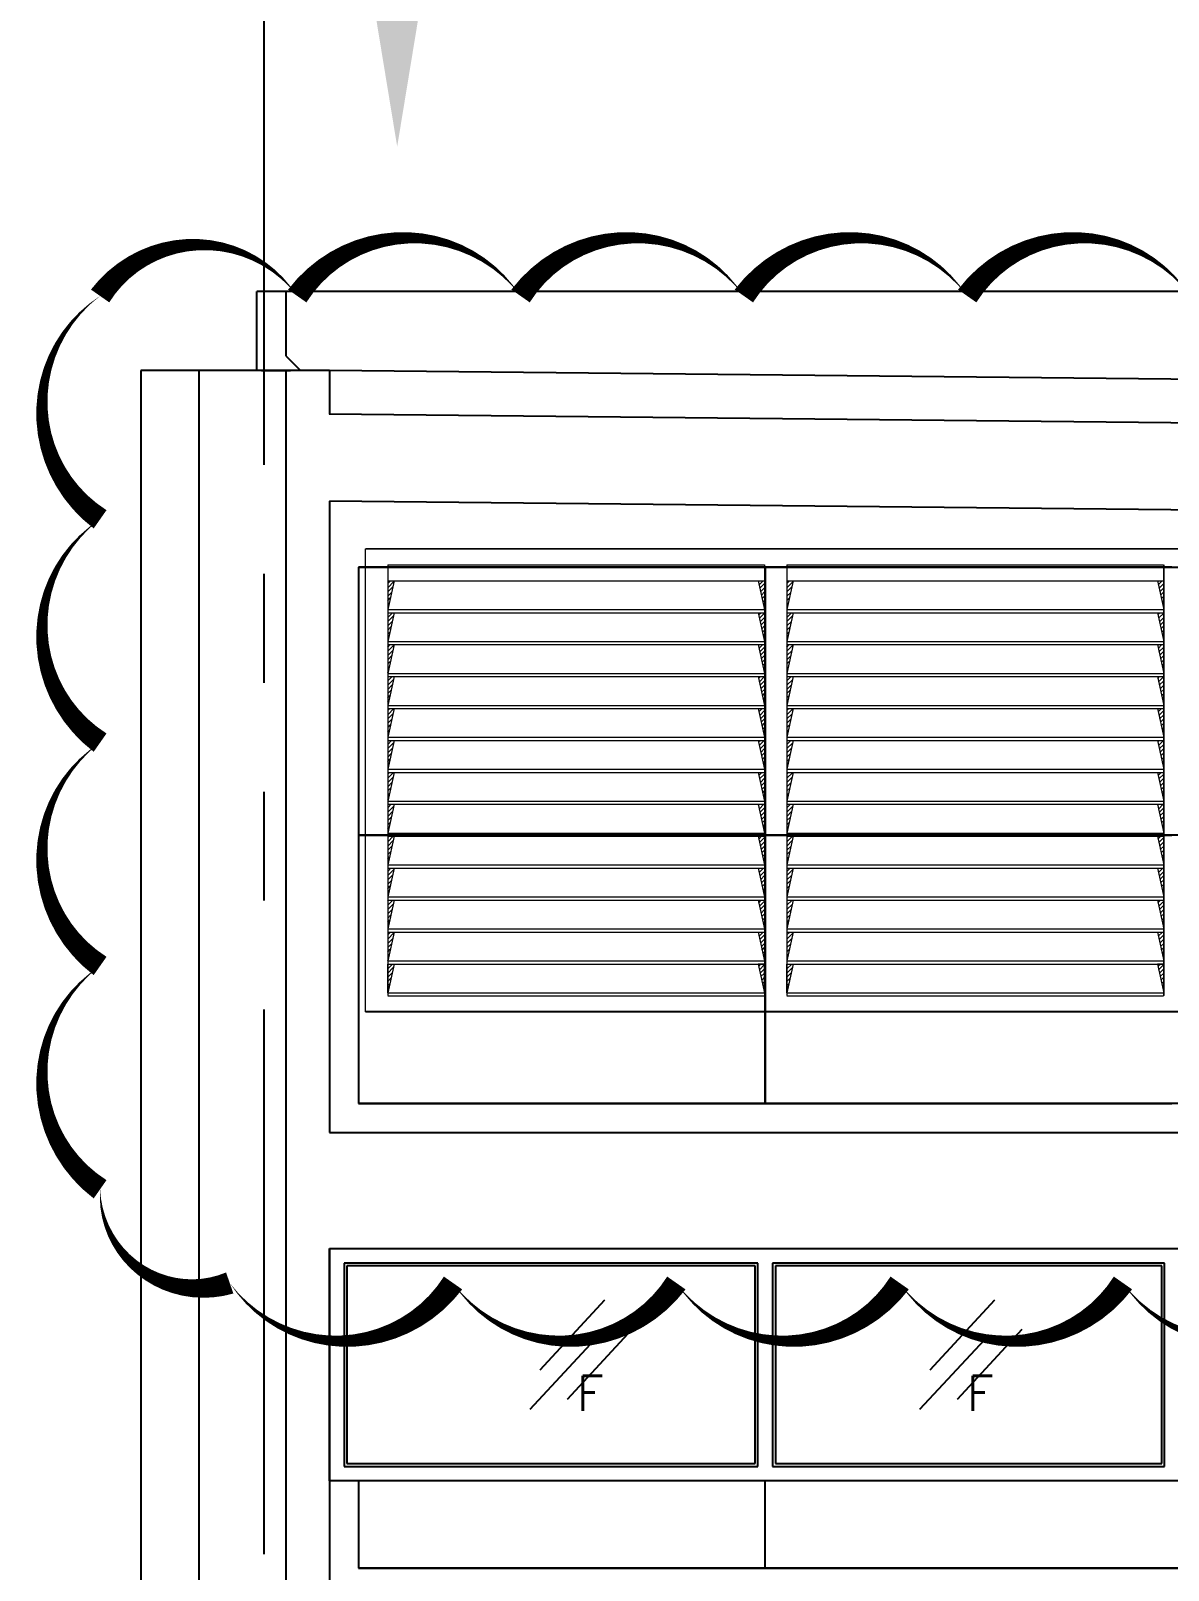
# Model space of a CAD drawing. Header units: inches. Extents: x 10298 to 58665, y -34908 to 21181.
# Drawn here: x 44129 to 48045, y -27391 to -22091 of the extents above; entities that cross this region are included whole.
import ezdxf
from ezdxf import colors
from ezdxf.entities.mleader import LeaderData, LeaderLine
from ezdxf.math import Vec2, Vec3

# ---------------------------------------------------------------- set-up
doc = ezdxf.new("R2010")
doc.units = ezdxf.units.IN
doc.header["$MEASUREMENT"] = 0
for name, pattern in [('CENTER', [2, 1.25, -0.25, 0.25, -0.25]), ('HIDDEN', [0.375, 0.25, -0.125]), ('HIDDEN2', [0.1875, 0.125, -0.0625]), ('PHANTOM', [2.5, 1.25, -0.25, 0.25, -0.25, 0.25, -0.25])]:
    doc.linetypes.add(name, pattern=pattern)
for name, color, linetype in [('1', 1, 'CENTER'), ('M-DIM', 8, 'Continuous'), ('M-HVAC-DUCT-NEW', 5, 'Continuous'), ('M-HVAC-PIPE-NEW', 6, 'HIDDEN2'), ('M-X-BKGD', 8, 'Continuous')]:
    doc.layers.add(name, color=color, linetype=linetype)
doc.layers.add('grid nos', color=253, linetype='Continuous', lineweight=0)
doc.styles.add('RomanS', font='romans.shx', dxfattribs={"width": 0.8})
doc.styles.add('SIMPLEX', font='simplex.shx')

# ---------------------------------------------------------------- blocks, each defined once
blk = doc.blocks.new('GRTID 3')
at = {"layer": 'M-DIM', "linetype": 'PHANTOM', "ltscale": 1500}
blk.add_line((67208.8, -24429.9), (67208.8, -6017.9), dxfattribs=at)
blk = doc.blocks.new('LOUVER 5')
at = {"color": 170, "ltscale": 10000}
blk.add_line((33449, 71080.7), (27841.2, 71080.7), dxfattribs=at)
at = {"layer": '1', "color": 170, "lineweight": 0}
for p, q in [((33441.6, 72675), (27841.2, 72675)), ((27841.2, 71080.7), (27841.2, 72675)), ((27841.2, 72675), (33449, 72675)), ((27918.2, 72620), (29215.6, 72620)), ((27918.2, 72620), (27918.2, 71135.6)), ((27918.2, 72620), (27918.2, 71135.6)), ((29215.6, 72620), (29215.6, 71135.6)), ((29292.6, 72620), (30590.1, 72620)), ((29292.6, 72620), (29292.6, 71135.6)), ((30590.1, 71135.6), (30590.1, 72620)), ((30590.1, 72620), (30590.1, 71135.6)), ((27918.2, 72565.1), (29215.6, 72565.1)), ((29292.6, 72565.1), (30590.1, 72565.1)), ((27918.2, 72466.1), (29215.6, 72466.1)), ((27918.2, 72455.1), (29215.6, 72455.1)), ((29292.6, 72466.1), (30590.1, 72466.1)), ((29292.6, 72455.1), (30590.1, 72455.1)), ((27918.2, 72356.2), (29215.6, 72356.2)), ((29292.6, 72356.2), (30590.1, 72356.2)), ((27918.2, 72345.2), (29215.6, 72345.2)), ((29292.6, 72345.2), (30590.1, 72345.2)), ((27918.2, 72246.2), (29215.6, 72246.2)), ((29292.6, 72246.2), (30590.1, 72246.2)), ((27918.2, 72235.2), (29215.6, 72235.2)), ((29292.6, 72235.2), (30590.1, 72235.2)), ((27918.2, 72136.2), (29215.6, 72136.2)), ((29292.6, 72136.2), (30590.1, 72136.2)), ((27918.2, 72125.2), (29215.6, 72125.2)), ((29292.6, 72125.2), (30590.1, 72125.2)), ((27918.2, 72026.3), (29215.6, 72026.3)), ((27918.2, 72015.3), (29215.6, 72015.3)), ((29292.6, 72026.3), (30590.1, 72026.3)), ((29292.6, 72015.3), (30590.1, 72015.3)), ((27918.2, 71916.3), (29215.6, 71916.3)), ((27918.2, 71905.3), (29215.6, 71905.3)), ((29292.6, 71916.3), (30590.1, 71916.3)), ((29292.6, 71905.3), (30590.1, 71905.3)), ((27918.2, 71806.4), (29215.6, 71806.4)), ((27918.2, 71795.4), (29215.6, 71795.4)), ((29292.6, 71806.4), (30590.1, 71806.4)), ((29292.6, 71795.4), (30590.1, 71795.4)), ((27918.2, 71696.4), (29215.6, 71696.4)), ((27918.2, 71685.4), (29215.6, 71685.4)), ((29292.6, 71696.4), (30590.1, 71696.4)), ((29292.6, 71685.4), (30590.1, 71685.4)), ((27918.2, 71586.5), (29215.6, 71586.5)), ((27918.2, 71575.5), (29215.6, 71575.5)), ((29292.6, 71586.5), (30590.1, 71586.5)), ((29292.6, 71575.5), (30590.1, 71575.5)), ((27918.2, 71476.5), (29215.6, 71476.5)), ((27918.2, 71465.5), (29215.6, 71465.5)), ((29292.6, 71476.5), (30590.1, 71476.5)), ((29292.6, 71465.5), (30590.1, 71465.5)), ((27918.2, 71366.6), (29215.6, 71366.6)), ((27918.2, 71355.6), (29215.6, 71355.6)), ((29292.6, 71366.6), (30590.1, 71366.6)), ((29292.6, 71355.6), (30590.1, 71355.6)), ((27918.2, 71256.6), (29215.6, 71256.6)), ((27918.2, 71245.6), (29215.6, 71245.6)), ((29292.6, 71256.6), (30590.1, 71256.6)), ((29292.6, 71245.6), (30590.1, 71245.6)), ((27918.2, 71146.6), (29215.6, 71146.6)), ((27918.2, 71135.6), (29215.6, 71135.6)), ((29292.6, 71146.6), (30590.1, 71146.6)), ((29292.6, 71135.6), (30590.1, 71135.6))]:
    blk.add_line(p, q, dxfattribs=at)
at = {"layer": 'grid nos', "color": 170, "linetype": 'Continuous', "ltscale": 10000}
for p, q in [((27918.2, 72555.7), (27927.5, 72565.1)), ((27918.2, 72541.1), (27939.6, 72562.5)), ((29194.1, 72563.3), (29195.9, 72565.1)), ((29196.7, 72551.3), (29210.4, 72565.1)), ((29292.6, 72555.7), (29302, 72565.1)), ((29292.6, 72541.1), (29314, 72562.5)), ((30568.5, 72563.3), (30570.3, 72565.1)), ((30571.2, 72551.3), (30584.9, 72565.1)), ((27918.2, 72526.5), (27935.4, 72543.8)), ((27918.2, 72512), (27931.3, 72525)), ((27918.2, 72497.4), (27927.1, 72506.3)), ((29199.4, 72539.4), (29215.6, 72555.7)), ((29202, 72527.5), (29215.6, 72541.1)), ((29204.7, 72515.6), (29215.6, 72526.5)), ((29207.3, 72503.6), (29215.6, 72512)), ((29292.6, 72526.5), (29309.9, 72543.8)), ((29292.6, 72512), (29305.7, 72525)), ((29292.6, 72497.4), (29301.5, 72506.3)), ((30573.8, 72539.4), (30590.1, 72555.7)), ((30576.5, 72527.5), (30590.1, 72541.1)), ((30579.1, 72515.6), (30590.1, 72526.5)), ((30581.8, 72503.6), (30590.1, 72512)), ((27918.2, 72482.8), (27922.9, 72487.6)), ((27918.2, 72468.2), (27918.8, 72468.8)), ((27918.2, 72453.6), (27919.6, 72455.1)), ((27918.2, 72439.1), (27934.2, 72455.1)), ((29195.3, 72447.9), (29202.5, 72455.1)), ((29197.9, 72435.9), (29215.6, 72453.7)), ((29210, 72491.7), (29215.6, 72497.4)), ((29212.6, 72479.8), (29215.6, 72482.8)), ((29215.3, 72467.8), (29215.6, 72468.2)), ((29292.6, 72482.8), (29297.4, 72487.6)), ((29292.6, 72468.2), (29293.2, 72468.8)), ((29292.6, 72453.6), (29294.1, 72455.1)), ((29292.6, 72439.1), (29308.7, 72455.1)), ((30569.7, 72447.9), (30577, 72455.1)), ((30572.4, 72435.9), (30590.1, 72453.7)), ((30584.4, 72491.7), (30590.1, 72497.4)), ((30587.1, 72479.8), (30590.1, 72482.8)), ((30589.7, 72467.8), (30590.1, 72468.2)), ((27918.2, 72424.5), (27937.7, 72444)), ((27918.2, 72409.9), (27933.5, 72425.3)), ((27918.2, 72395.3), (27929.4, 72406.5)), ((29200.6, 72424), (29215.6, 72439.1)), ((29203.2, 72412.1), (29215.6, 72424.5)), ((29205.9, 72400.1), (29215.6, 72409.9)), ((29292.6, 72424.5), (29312.1, 72444)), ((29292.6, 72409.9), (29308, 72425.3)), ((29292.6, 72395.3), (29303.8, 72406.5)), ((30575, 72424), (30590.1, 72439.1)), ((30577.7, 72412.1), (30590.1, 72424.5)), ((30580.3, 72400.1), (30590.1, 72409.9)), ((27918.2, 72380.7), (27925.2, 72387.8)), ((27918.2, 72366.2), (27921, 72369)), ((29208.5, 72388.2), (29215.6, 72395.3)), ((29211.2, 72376.3), (29215.6, 72380.8)), ((29213.8, 72364.4), (29215.6, 72366.2)), ((29292.6, 72380.7), (29299.6, 72387.8)), ((29292.6, 72366.2), (29295.5, 72369)), ((30583, 72388.2), (30590.1, 72395.3)), ((30585.6, 72376.3), (30590.1, 72380.8)), ((30588.3, 72364.4), (30590.1, 72366.2)), ((27918.2, 72337), (27926.3, 72345.2)), ((27918.2, 72322.4), (27939.9, 72344.2)), ((27918.2, 72307.9), (27935.8, 72325.5)), ((27918.2, 72293.3), (27931.6, 72306.7)), ((29193.8, 72344.4), (29194.6, 72345.2)), ((29196.5, 72332.4), (29209.2, 72345.2)), ((29199.1, 72320.5), (29215.6, 72337)), ((29201.8, 72308.6), (29215.6, 72322.5)), ((29204.4, 72296.7), (29215.6, 72307.9)), ((29207.1, 72284.7), (29215.6, 72293.3)), ((29292.6, 72337), (29300.8, 72345.2)), ((29292.6, 72322.4), (29314.4, 72344.2)), ((29292.6, 72307.9), (29310.2, 72325.5)), ((29292.6, 72293.3), (29306.1, 72306.7)), ((30568.3, 72344.4), (30569.1, 72345.2)), ((30570.9, 72332.4), (30583.6, 72345.2)), ((30573.6, 72320.5), (30590.1, 72337)), ((30576.2, 72308.6), (30590.1, 72322.5)), ((30578.9, 72296.7), (30590.1, 72307.9)), ((30581.5, 72284.7), (30590.1, 72293.3)), ((27918.2, 72278.7), (27927.4, 72288)), ((27918.2, 72264.1), (27923.3, 72269.2)), ((27918.2, 72249.5), (27919.1, 72250.5)), ((29209.7, 72272.8), (29215.6, 72278.7)), ((29212.4, 72260.9), (29215.6, 72264.1)), ((29215, 72248.9), (29215.6, 72249.6)), ((29292.6, 72278.7), (29301.9, 72288)), ((29292.6, 72264.1), (29297.7, 72269.2)), ((29292.6, 72249.5), (29293.6, 72250.5)), ((30584.2, 72272.8), (30590.1, 72278.7)), ((30586.8, 72260.9), (30590.1, 72264.1)), ((30589.5, 72248.9), (30590.1, 72249.6)), ((27918.2, 72235), (27918.4, 72235.2)), ((27918.2, 72220.4), (27933, 72235.2)), ((27918.2, 72205.8), (27938, 72225.7)), ((27918.2, 72191.2), (27933.9, 72206.9)), ((27918.2, 72176.7), (27929.7, 72188.2)), ((29195, 72229), (29201.3, 72235.2)), ((29197.7, 72217), (29215.6, 72235)), ((29200.3, 72205.1), (29215.6, 72220.4)), ((29203, 72193.2), (29215.6, 72205.8)), ((29205.6, 72181.2), (29215.6, 72191.2)), ((29292.6, 72235), (29292.9, 72235.2)), ((29292.6, 72220.4), (29307.4, 72235.2)), ((29292.6, 72205.8), (29312.5, 72225.7)), ((29292.6, 72191.2), (29308.3, 72206.9)), ((29292.6, 72176.7), (29304.2, 72188.2)), ((30569.5, 72229), (30575.7, 72235.2)), ((30572.1, 72217), (30590.1, 72235)), ((30574.8, 72205.1), (30590.1, 72220.4)), ((30577.4, 72193.2), (30590.1, 72205.8)), ((30580.1, 72181.2), (30590.1, 72191.2)), ((27918.2, 72162.1), (27925.5, 72169.5)), ((27918.2, 72147.5), (27921.4, 72150.7)), ((29208.3, 72169.3), (29215.6, 72176.7)), ((29210.9, 72157.4), (29215.6, 72162.1)), ((29213.6, 72145.5), (29215.6, 72147.5)), ((29292.6, 72162.1), (29300, 72169.5)), ((29292.6, 72147.5), (29295.8, 72150.7)), ((30582.7, 72169.3), (30590.1, 72176.7)), ((30585.4, 72157.4), (30590.1, 72162.1)), ((30588, 72145.5), (30590.1, 72147.5)), ((27918.2, 72118.3), (27925.1, 72125.2)), ((27918.2, 72103.8), (27939.6, 72125.2)), ((27918.2, 72089.2), (27936.1, 72107.2)), ((27918.2, 72074.6), (27932, 72088.4)), ((29196.3, 72113.5), (29208, 72125.2)), ((29198.9, 72101.6), (29215.6, 72118.4)), ((29201.6, 72089.7), (29215.6, 72103.8)), ((29204.2, 72077.8), (29215.6, 72089.2)), ((29292.6, 72118.3), (29299.5, 72125.2)), ((29292.6, 72103.8), (29314.1, 72125.2)), ((29292.6, 72089.2), (29310.6, 72107.2)), ((29292.6, 72074.6), (29306.4, 72088.4)), ((30570.7, 72113.5), (30582.4, 72125.2)), ((30573.4, 72101.6), (30590.1, 72118.4)), ((30576, 72089.7), (30590.1, 72103.8)), ((30578.7, 72077.8), (30590.1, 72089.2)), ((27918.2, 72060), (27927.8, 72069.7)), ((27918.2, 72045.4), (27923.6, 72050.9)), ((27918.2, 72030.9), (27919.5, 72032.2)), ((29206.9, 72065.8), (29215.6, 72074.6)), ((29209.5, 72053.9), (29215.6, 72060)), ((29212.2, 72042), (29215.6, 72045.5)), ((29214.8, 72030.1), (29215.6, 72030.9)), ((29292.6, 72060), (29302.3, 72069.7)), ((29292.6, 72045.4), (29298.1, 72050.9)), ((29292.6, 72030.9), (29293.9, 72032.2)), ((30581.3, 72065.8), (30590.1, 72074.6)), ((30584, 72053.9), (30590.1, 72060)), ((30586.6, 72042), (30590.1, 72045.5)), ((30589.3, 72030.1), (30590.1, 72030.9)), ((27918.2, 72001.7), (27931.7, 72015.3)), ((27918.2, 71987.1), (27938.4, 72007.4)), ((27918.2, 71972.6), (27934.2, 71988.6)), ((29194.8, 72010.1), (29200, 72015.3)), ((29197.5, 71998.1), (29214.6, 72015.3)), ((29200.1, 71986.2), (29215.6, 72001.7)), ((29202.8, 71974.3), (29215.6, 71987.2)), ((29292.6, 72001.7), (29306.2, 72015.3)), ((29292.6, 71987.1), (29312.8, 72007.4)), ((29292.6, 71972.6), (29308.7, 71988.6)), ((30569.3, 72010.1), (30574.5, 72015.3)), ((30571.9, 71998.1), (30589.1, 72015.3)), ((30574.6, 71986.2), (30590.1, 72001.7)), ((30577.2, 71974.3), (30590.1, 71987.2)), ((27918.2, 71958), (27930.1, 71969.9)), ((27918.2, 71943.4), (27925.9, 71951.1)), ((27918.2, 71928.8), (27921.7, 71932.4)), ((29205.4, 71962.3), (29215.6, 71972.6)), ((29208.1, 71950.4), (29215.6, 71958)), ((29210.7, 71938.5), (29215.6, 71943.4)), ((29213.4, 71926.6), (29215.6, 71928.8)), ((29292.6, 71958), (29304.5, 71969.9)), ((29292.6, 71943.4), (29300.3, 71951.1)), ((29292.6, 71928.8), (29296.2, 71932.4)), ((30579.9, 71962.3), (30590.1, 71972.6)), ((30582.5, 71950.4), (30590.1, 71958)), ((30585.2, 71938.5), (30590.1, 71943.4)), ((30587.8, 71926.6), (30590.1, 71928.8)), ((27918.2, 71899.7), (27923.8, 71905.3)), ((27918.2, 71885.1), (27938.4, 71905.3)), ((27918.2, 71870.5), (27936.5, 71888.8)), ((27918.2, 71855.9), (27932.3, 71870.1)), ((29196, 71894.6), (29206.7, 71905.3)), ((29198.7, 71882.7), (29215.6, 71899.7)), ((29201.3, 71870.8), (29215.6, 71885.1)), ((29204, 71858.9), (29215.6, 71870.5)), ((29292.6, 71899.7), (29298.3, 71905.3)), ((29292.6, 71885.1), (29312.9, 71905.3)), ((29292.6, 71870.5), (29310.9, 71888.8)), ((29292.6, 71855.9), (29306.8, 71870.1)), ((30570.5, 71894.6), (30581.2, 71905.3)), ((30573.1, 71882.7), (30590.1, 71899.7)), ((30575.8, 71870.8), (30590.1, 71885.1)), ((30578.4, 71858.9), (30590.1, 71870.5)), ((27918.2, 71841.4), (27928.2, 71851.3)), ((27918.2, 71826.8), (27924, 71832.6)), ((29206.6, 71846.9), (29215.6, 71855.9)), ((29209.3, 71835), (29215.6, 71841.4)), ((29211.9, 71823.1), (29215.6, 71826.8)), ((29292.6, 71841.4), (29302.6, 71851.3)), ((29292.6, 71826.8), (29298.4, 71832.6)), ((30581.1, 71846.9), (30590.1, 71855.9)), ((30583.7, 71835), (30590.1, 71841.4)), ((30586.4, 71823.1), (30590.1, 71826.8)), ((27918.2, 71812.2), (27919.8, 71813.9)), ((27918.2, 71783), (27930.5, 71795.4)), ((27918.2, 71768.5), (27938.7, 71789)), ((27918.2, 71753.9), (27934.6, 71770.3)), ((29194.6, 71791.2), (29198.8, 71795.4)), ((29197.2, 71779.2), (29213.4, 71795.4)), ((29199.9, 71767.3), (29215.6, 71783.1)), ((29202.5, 71755.4), (29215.6, 71768.5)), ((29214.6, 71811.2), (29215.6, 71812.2)), ((29292.6, 71812.2), (29294.3, 71813.9)), ((29292.6, 71783), (29305, 71795.4)), ((29292.6, 71768.5), (29313.2, 71789)), ((29292.6, 71753.9), (29309, 71770.3)), ((30569, 71791.2), (30573.3, 71795.4)), ((30571.7, 71779.2), (30587.8, 71795.4)), ((30574.3, 71767.3), (30590.1, 71783.1)), ((30577, 71755.4), (30590.1, 71768.5)), ((30589, 71811.2), (30590.1, 71812.2)), ((27918.2, 71739.3), (27930.4, 71751.6)), ((27918.2, 71724.7), (27926.3, 71732.8)), ((27918.2, 71710.1), (27922.1, 71714.1)), ((29205.2, 71743.4), (29215.6, 71753.9)), ((29207.8, 71731.5), (29215.6, 71739.3)), ((29210.5, 71719.6), (29215.6, 71724.7)), ((29213.1, 71707.7), (29215.6, 71710.2)), ((29292.6, 71739.3), (29304.9, 71751.6)), ((29292.6, 71724.7), (29300.7, 71732.8)), ((29292.6, 71710.1), (29296.5, 71714.1)), ((30579.6, 71743.4), (30590.1, 71753.9)), ((30582.3, 71731.5), (30590.1, 71739.3)), ((30584.9, 71719.6), (30590.1, 71724.7)), ((30587.6, 71707.7), (30590.1, 71710.2)), ((27918.2, 71681), (27922.6, 71685.4)), ((27918.2, 71666.4), (27937.2, 71685.4)), ((27918.2, 71651.8), (27936.8, 71670.5)), ((29195.8, 71675.7), (29205.5, 71685.4)), ((29198.5, 71663.8), (29215.6, 71681)), ((29201.1, 71651.9), (29215.6, 71666.4)), ((29292.6, 71681), (29297, 71685.4)), ((29292.6, 71666.4), (29311.6, 71685.4)), ((29292.6, 71651.8), (29311.3, 71670.5)), ((30570.3, 71675.7), (30579.9, 71685.4)), ((30572.9, 71663.8), (30590.1, 71681)), ((30575.6, 71651.9), (30590.1, 71666.4)), ((27918.2, 71637.3), (27932.7, 71651.8)), ((27918.2, 71622.7), (27928.5, 71633)), ((27918.2, 71608.1), (27924.3, 71614.3)), ((29203.8, 71640), (29215.6, 71651.9)), ((29206.4, 71628), (29215.6, 71637.3)), ((29209.1, 71616.1), (29215.6, 71622.7)), ((29211.7, 71604.2), (29215.6, 71608.1)), ((29292.6, 71637.3), (29307.1, 71651.8)), ((29292.6, 71622.7), (29303, 71633)), ((29292.6, 71608.1), (29298.8, 71614.3)), ((30578.2, 71640), (30590.1, 71651.9)), ((30580.9, 71628), (30590.1, 71637.3)), ((30583.5, 71616.1), (30590.1, 71622.7)), ((30586.2, 71604.2), (30590.1, 71608.1)), ((27918.2, 71593.5), (27920.2, 71595.5)), ((27918.2, 71564.4), (27929.3, 71575.5)), ((27918.2, 71549.8), (27939.1, 71570.7)), ((27918.2, 71535.2), (27934.9, 71552)), ((29194.4, 71572.3), (29197.6, 71575.5)), ((29197, 71560.3), (29212.2, 71575.5)), ((29199.7, 71548.4), (29215.6, 71564.4)), ((29214.4, 71592.3), (29215.6, 71593.5)), ((29292.6, 71593.5), (29294.6, 71595.5)), ((29292.6, 71564.4), (29303.7, 71575.5)), ((29292.6, 71549.8), (29313.6, 71570.7)), ((29292.6, 71535.2), (29309.4, 71552)), ((30568.8, 71572.3), (30572, 71575.5)), ((30571.5, 71560.3), (30586.6, 71575.5)), ((30574.1, 71548.4), (30590.1, 71564.4)), ((30588.8, 71592.3), (30590.1, 71593.5)), ((27918.2, 71520.6), (27930.8, 71533.2)), ((27918.2, 71506.1), (27926.6, 71514.5)), ((29202.3, 71536.5), (29215.6, 71549.8)), ((29205, 71524.6), (29215.6, 71535.2)), ((29207.6, 71512.6), (29215.6, 71520.6)), ((29210.3, 71500.7), (29215.6, 71506.1)), ((29292.6, 71520.6), (29305.2, 71533.2)), ((29292.6, 71506.1), (29301.1, 71514.5)), ((30576.8, 71536.5), (30590.1, 71549.8)), ((30579.4, 71524.6), (30590.1, 71535.2)), ((30582.1, 71512.6), (30590.1, 71520.6)), ((30584.7, 71500.7), (30590.1, 71506.1)), ((27918.2, 71491.5), (27922.4, 71495.8)), ((27918.2, 71476.9), (27918.3, 71477)), ((27918.2, 71462.3), (27921.4, 71465.5)), ((27918.2, 71447.7), (27935.9, 71465.5)), ((27918.2, 71433.2), (27937.2, 71452.2)), ((29195.6, 71456.8), (29204.2, 71465.5)), ((29198.2, 71444.9), (29215.6, 71462.3)), ((29200.9, 71433), (29215.6, 71447.8)), ((29212.9, 71488.8), (29215.6, 71491.5)), ((29215.6, 71476.8), (29215.6, 71476.9)), ((29292.6, 71491.5), (29296.9, 71495.8)), ((29292.6, 71476.9), (29292.7, 71477)), ((29292.6, 71462.3), (29295.8, 71465.5)), ((29292.6, 71447.7), (29310.4, 71465.5)), ((29292.6, 71433.2), (29311.6, 71452.2)), ((30570, 71456.8), (30578.7, 71465.5)), ((30572.7, 71444.9), (30590.1, 71462.3)), ((30575.3, 71433), (30590.1, 71447.8)), ((30587.4, 71488.8), (30590.1, 71491.5)), ((30590, 71476.8), (30590.1, 71476.9)), ((27918.2, 71418.6), (27933, 71433.5)), ((27918.2, 71404), (27928.9, 71414.7)), ((27918.2, 71389.4), (27924.7, 71396)), ((29203.5, 71421.1), (29215.6, 71433.2)), ((29206.2, 71409.1), (29215.6, 71418.6)), ((29208.8, 71397.2), (29215.6, 71404)), ((29292.6, 71418.6), (29307.5, 71433.5)), ((29292.6, 71404), (29303.3, 71414.7)), ((29292.6, 71389.4), (29299.1, 71396)), ((30578, 71421.1), (30590.1, 71433.2)), ((30580.6, 71409.1), (30590.1, 71418.6)), ((30583.3, 71397.2), (30590.1, 71404)), ((27918.2, 71374.8), (27920.5, 71377.2)), ((27918.2, 71345.7), (27928, 71355.6)), ((27918.2, 71331.1), (27939.5, 71352.4)), ((29194.1, 71353.4), (29196.3, 71355.6)), ((29196.8, 71341.4), (29210.9, 71355.6)), ((29199.4, 71329.5), (29215.6, 71345.7)), ((29211.5, 71385.3), (29215.6, 71389.4)), ((29214.1, 71373.4), (29215.6, 71374.9)), ((29292.6, 71374.8), (29295, 71377.2)), ((29292.6, 71345.7), (29302.5, 71355.6)), ((29292.6, 71331.1), (29313.9, 71352.4)), ((30568.6, 71353.4), (30570.8, 71355.6)), ((30571.2, 71341.4), (30585.4, 71355.6)), ((30573.9, 71329.5), (30590.1, 71345.7)), ((30585.9, 71385.3), (30590.1, 71389.4)), ((30588.6, 71373.4), (30590.1, 71374.9)), ((27918.2, 71316.5), (27935.3, 71333.7)), ((27918.2, 71302), (27931.1, 71314.9)), ((27918.2, 71287.4), (27927, 71296.2)), ((29202.1, 71317.6), (29215.6, 71331.1)), ((29204.7, 71305.7), (29215.6, 71316.6)), ((29207.4, 71293.7), (29215.6, 71302)), ((29210, 71281.8), (29215.6, 71287.4)), ((29292.6, 71316.5), (29309.7, 71333.7)), ((29292.6, 71302), (29305.6, 71314.9)), ((29292.6, 71287.4), (29301.4, 71296.2)), ((30576.5, 71317.6), (30590.1, 71331.1)), ((30579.2, 71305.7), (30590.1, 71316.6)), ((30581.8, 71293.7), (30590.1, 71302)), ((30584.5, 71281.8), (30590.1, 71287.4)), ((27918.2, 71272.8), (27922.8, 71277.4)), ((27918.2, 71258.2), (27918.6, 71258.7)), ((27918.2, 71243.6), (27920.1, 71245.6)), ((27918.2, 71229.1), (27934.7, 71245.6)), ((27918.2, 71214.5), (27937.5, 71233.9)), ((29195.4, 71237.9), (29203, 71245.6)), ((29198, 71226), (29215.6, 71243.7)), ((29212.7, 71269.9), (29215.6, 71272.8)), ((29215.3, 71257.9), (29215.6, 71258.2)), ((29292.6, 71272.8), (29297.2, 71277.4)), ((29292.6, 71258.2), (29293.1, 71258.7)), ((29292.6, 71243.6), (29294.6, 71245.6)), ((29292.6, 71229.1), (29309.1, 71245.6)), ((29292.6, 71214.5), (29312, 71233.9)), ((30569.8, 71237.9), (30577.5, 71245.6)), ((30572.5, 71226), (30590.1, 71243.7)), ((30587.1, 71269.9), (30590.1, 71272.8)), ((30589.8, 71257.9), (30590.1, 71258.2)), ((27918.2, 71199.9), (27933.4, 71215.1)), ((27918.2, 71185.3), (27929.2, 71196.4)), ((29200.7, 71214.1), (29215.6, 71229.1)), ((29203.3, 71202.2), (29215.6, 71214.5)), ((29206, 71190.2), (29215.6, 71199.9)), ((29208.6, 71178.3), (29215.6, 71185.3)), ((29292.6, 71199.9), (29307.8, 71215.1)), ((29292.6, 71185.3), (29303.7, 71196.4)), ((30575.1, 71214.1), (30590.1, 71229.1)), ((30577.8, 71202.2), (30590.1, 71214.5)), ((30580.4, 71190.2), (30590.1, 71199.9)), ((30583.1, 71178.3), (30590.1, 71185.3)), ((27918.2, 71170.8), (27925.1, 71177.6)), ((27918.2, 71156.2), (27920.9, 71158.9)), ((29211.3, 71166.4), (29215.6, 71170.8)), ((29213.9, 71154.5), (29215.6, 71156.2)), ((29292.6, 71170.8), (29299.5, 71177.6)), ((29292.6, 71156.2), (29295.3, 71158.9)), ((30585.7, 71166.4), (30590.1, 71170.8)), ((30588.4, 71154.5), (30590.1, 71156.2))]:
    blk.add_line(p, q, dxfattribs=at)
at = {"layer": 'grid nos', "color": 170, "linetype": 'HIDDEN', "ltscale": 10000}
for p, q in [((27940.2, 72565.1), (27918.2, 72466.1)), ((29193.7, 72565.1), (29215.6, 72466.1)), ((29314.6, 72565.1), (29292.6, 72466.1)), ((30568.1, 72565.1), (30590.1, 72466.1)), ((27940.2, 72455.1), (27918.2, 72356.2)), ((29193.7, 72455.1), (29215.6, 72356.2)), ((29314.6, 72455.1), (29292.6, 72356.2)), ((30568.1, 72455.1), (30590.1, 72356.2)), ((27940.2, 72345.2), (27918.2, 72246.2)), ((29193.7, 72345.2), (29215.6, 72246.2)), ((29314.6, 72345.2), (29292.6, 72246.2)), ((30568.1, 72345.2), (30590.1, 72246.2)), ((27940.2, 72235.2), (27918.2, 72136.2)), ((29193.7, 72235.2), (29215.6, 72136.2)), ((29314.6, 72235.2), (29292.6, 72136.2)), ((30568.1, 72235.2), (30590.1, 72136.2)), ((27940.2, 72125.2), (27918.2, 72026.3)), ((29193.7, 72125.2), (29215.6, 72026.3)), ((29314.6, 72125.2), (29292.6, 72026.3)), ((30568.1, 72125.2), (30590.1, 72026.3)), ((27940.2, 72015.3), (27918.2, 71916.3)), ((29193.7, 72015.3), (29215.6, 71916.3)), ((29314.6, 72015.3), (29292.6, 71916.3)), ((30568.1, 72015.3), (30590.1, 71916.3)), ((27940.2, 71905.3), (27918.2, 71806.4)), ((29193.7, 71905.3), (29215.6, 71806.4)), ((29314.6, 71905.3), (29292.6, 71806.4)), ((30568.1, 71905.3), (30590.1, 71806.4)), ((27940.2, 71795.4), (27918.2, 71696.4)), ((29193.7, 71795.4), (29215.6, 71696.4)), ((29314.6, 71795.4), (29292.6, 71696.4)), ((30568.1, 71795.4), (30590.1, 71696.4)), ((27940.2, 71685.4), (27918.2, 71586.5)), ((29193.7, 71685.4), (29215.6, 71586.5)), ((29314.6, 71685.4), (29292.6, 71586.5)), ((30568.1, 71685.4), (30590.1, 71586.5)), ((27940.2, 71575.5), (27918.2, 71476.5)), ((29193.7, 71575.5), (29215.6, 71476.5)), ((29314.6, 71575.5), (29292.6, 71476.5)), ((30568.1, 71575.5), (30590.1, 71476.5)), ((27940.2, 71465.5), (27918.2, 71366.6)), ((29193.7, 71465.5), (29215.6, 71366.6)), ((29314.6, 71465.5), (29292.6, 71366.6)), ((30568.1, 71465.5), (30590.1, 71366.6)), ((27940.2, 71355.6), (27918.2, 71256.6)), ((29193.7, 71355.6), (29215.6, 71256.6)), ((29314.6, 71355.6), (29292.6, 71256.6)), ((30568.1, 71355.6), (30590.1, 71256.6)), ((27918.2, 71146.6), (27918.2, 71245.6)), ((27918.2, 71245.6), (27940.2, 71245.6)), ((27940.2, 71245.6), (27918.2, 71146.6)), ((29215.6, 71245.6), (29193.7, 71245.6)), ((29193.7, 71245.6), (29215.6, 71146.6)), ((29215.6, 71146.6), (29215.6, 71245.6)), ((29292.6, 71146.6), (29292.6, 71245.6)), ((29292.6, 71245.6), (29314.6, 71245.6)), ((29314.6, 71245.6), (29292.6, 71146.6)), ((30590.1, 71245.6), (30568.1, 71245.6)), ((30568.1, 71245.6), (30590.1, 71146.6)), ((30590.1, 71146.6), (30590.1, 71245.6))]:
    blk.add_line(p, q, dxfattribs=at)

msp = doc.modelspace()

# ---------------------------------------------------------------- linework, layer by layer
at = {"layer": 'M-HVAC-DUCT-NEW', "color": 2}
msp.add_lwpolyline([(51197.2, -23004, 0, 76.9, 0.520567), (50428.3, -23004, 0, 76.9, 0.520567), (49659.4, -23004, 0, 76.9, 0.520567), (48890.6, -23004, 0, 76.9, 0.520567), (48121.7, -23004, 0, 76.9, 0.520567), (47352.8, -23004, 0, 76.9, 0.520567), (46583.9, -23004, 0, 76.9, 0.520567), (45815, -23004, 0, 76.9, 0.520567), (45046.1, -23004, 0, 76.9, 0.520567), (44367.3, -23004, 0, 76.9, 0.520567), (44367.3, -23772.9, 0, 76.9, 0.520567), (44367.3, -24541.8, 0, 76.9, 0.520567), (44367.3, -25310.7, 0, 76.9, 0.520567), (44367.3, -26079.6, 0, 76.9, 0.520567), (44813.6, -26402.2, 0, 76.9, 0.520567), (45582.5, -26402.2, 0, 76.9, 0.520567), (46351.4, -26402.2, 0, 76.9, 0.520567), (47120.3, -26402.2, 0, 76.9, 0.520567), (47889.2, -26402.2, 0, 76.9, 0.520567), (48658.1, -26402.2, 0, 76.9, 0.520567), (49427, -26402.2, 0, 76.9, 0.520567), (50195.9, -26402.2, 0, 76.9, 0.520567), (50964.8, -26402.2, 0, 76.9, 0.520567), (51733.7, -26402.2, 0, 76.9, 0.520567)], format="xyseb", dxfattribs=at)
at = {"layer": 'M-X-BKGD'}
for p, q in [((57457.9, -22988.2), (44907.4, -22988.2)), ((44907.4, -23260.9), (44907.4, -22988.2)), ((45007.4, -23210.9), (45007.4, -22988.2)), ((45007.4, -23210.9), (45057.4, -23260.9)), ((44507.2, -23260.9), (44507.4, -30248.7)), ((44707.2, -23260.9), (44507.2, -23260.9)), ((44707.2, -23260.9), (44707.2, -34633.7)), ((45157.2, -23260.9), (44707.2, -23260.9)), ((44907.4, -23260.9), (44707.2, -23260.9)), ((44922.6, -23260.9), (45022.6, -23260.9)), ((45007.2, -23260.9), (45007.2, -30983.7)), ((45157.2, -23260.9), (45157.2, -23410.9)), ((57207.9, -23383.6), (45157.4, -23260.9)), ((51182.5, -23472.3), (45155.8, -23410.9)), ((45157.2, -23711), (45157.2, -25883.7)), ((50957.5, -23770), (45157.2, -23711)), ((45257.2, -23938.2), (45257.2, -25783.7)), ((45257.2, -23938.2), (50857.6, -23938.2)), ((46657.5, -23938.2), (45257.2, -23938.2)), ((45257.2, -23938.2), (45257.2, -24860.9)), ((46657.5, -23938.2), (45257.2, -23938.2)), ((45257.2, -23938.2), (45257.2, -25783.7)), ((46657.5, -23938.2), (46657.5, -25783.7)), ((46657.5, -24860.9), (46657.5, -23938.2)), ((48057.5, -23938.2), (46657.5, -23938.2)), ((46657.5, -23938.2), (46657.5, -24860.9)), ((46657.5, -25783.7), (46657.5, -23938.2)), ((48057.5, -23938.2), (46657.5, -23938.2)), ((46657.5, -23938.2), (46657.5, -25783.7)), ((57107.9, -24860.9), (45257.2, -24860.9)), ((46657.5, -24860.9), (45257.2, -24860.9)), ((45257.2, -24860.9), (45257.2, -25783.7)), ((45257.2, -24860.9), (46657.5, -24860.9)), ((46657.5, -25783.7), (46657.5, -24860.9)), ((46657.5, -24860.9), (48057.5, -24860.9)), ((48057.5, -24860.9), (46657.5, -24860.9)), ((46657.5, -24860.9), (46657.5, -25783.7)), ((50857.6, -25783.7), (45257.2, -25783.7)), ((45257.2, -25783.7), (46657.5, -25783.7)), ((45257.2, -25783.7), (46657.5, -25783.7)), ((46657.5, -25783.7), (48057.5, -25783.7)), ((46657.5, -25783.7), (48057.5, -25783.7)), ((45157.2, -25883.7), (50957.6, -25883.7)), ((45157.2, -26283.7), (45157.2, -27483.7)), ((45157.2, -26283.7), (45157.2, -26283.7)), ((45157.2, -26283.7), (50957.5, -26283.7)), ((45157.2, -26283.7), (50957.5, -26283.7)), ((45157.2, -27083.7), (45157.2, -26283.7)), ((46632.4, -26333.7), (45207.2, -26333.7)), ((45207.2, -26333.7), (45207.2, -27033.7)), ((46632.4, -27033.7), (46632.4, -26333.7)), ((48032.4, -26333.7), (46682.4, -26333.7)), ((46682.4, -26333.7), (46682.4, -27033.7)), ((48032.4, -27033.7), (48032.4, -26333.7)), ((46622.4, -26343.7), (45217.2, -26343.7)), ((45217.2, -26343.7), (45217.2, -27023.7)), ((46622.4, -27023.7), (46622.4, -26343.7)), ((48022.4, -26343.7), (46692.4, -26343.7)), ((46692.4, -26343.7), (46692.4, -27023.7)), ((48022.4, -27023.7), (48022.4, -26343.7)), ((46104.4, -26461.9), (45881.3, -26702.3)), ((47446.9, -26461.9), (47223.8, -26702.3)), ((46069.5, -26597.8), (45846.4, -26838.1)), ((46198.5, -26562.9), (45975.4, -26803.3)), ((47412, -26597.8), (47188.9, -26838.1)), ((47541, -26562.9), (47317.9, -26803.3)), ((45217.2, -27023.7), (46622.4, -27023.7)), ((46692.4, -27023.7), (48022.4, -27023.7)), ((45207.2, -27033.7), (46632.4, -27033.7)), ((46682.4, -27033.7), (48032.4, -27033.7)), ((50957.5, -27083.7), (45157.2, -27083.7)), ((45257.2, -27083.7), (45257.2, -27383.7)), ((46657.5, -27383.7), (46657.5, -27083.7)), ((46657.5, -27383.7), (46657.5, -27083.7)), ((50857.6, -27383.7), (45257.2, -27383.7)), ((45257.2, -27383.7), (50857.6, -27383.7))]:
    msp.add_line(p, q, dxfattribs=at)

# ---------------------------------------------------------------- block references
at = {"color": 251, "true_color": 0x636466}
msp.add_blockref('LOUVER 5', (17439.4, -96549.6), dxfattribs=at)
at = {"layer": 'M-X-BKGD'}
msp.add_blockref('GRTID 3', (-22276.3, -10405.9), dxfattribs=at)

# ---------------------------------------------------------------- texts
at = {"layer": 'M-X-BKGD', "style": 'SIMPLEX'}
for p in [(46008.8, -26841.9), (47351.3, -26841.9)]:
    msp.add_text('F', height=120, dxfattribs=at).set_placement(p)

# ---------------------------------------------------------------- next in the draw order: leaders
at = {"layer": 'M-HVAC-PIPE-NEW'}
ml = msp.add_multileader_mtext('Standard', dxfattribs=at)
ml.set_content('RAIN PROOF LOUVERS', color=2, style='RomanS')
ml.set_leader_properties(color=2)
ml.build(insert=Vec2(0, 0))
ml.multileader.update_dxf_attribs({"dogleg_length": 16769.6, "arrow_head_size": 600})
ctx = ml.context
ctx.base_point, ctx.char_height, ctx.arrow_head_size, ctx.landing_gap_size, ctx.plane_origin = Vec3(47852.5, -20871.2), 600, 600, 1000, Vec3(50290.2, -12256.8)
notes = []
notes.append((ctx, [(0, (1, 1, 0), (45390.2, -20871.2), (1, 0), 2462.4, [(0, [(45390.2, -22489.9)], 0, [])])]))
ctx.mtext.insert, ctx.mtext.flow_direction = Vec3(48852.5, -20571.2), 5
ctx.mtext.has_bg_fill, ctx.mtext.bg_color, ctx.mtext.bg_scale_factor, ctx.mtext.bg_transparency, ctx.mtext.use_window_bg_color = 1, -1023410167, 1.5, 0, 1
for ctx, leaders in notes:
    for number, flags, end, landing, length, lines in leaders:
        leader = LeaderData()
        leader.index, (leader.has_last_leader_line, leader.has_dogleg_vector, leader.attachment_direction) = number, flags
        leader.last_leader_point, leader.dogleg_vector, leader.dogleg_length = Vec3(end), Vec3(landing), length
        for number, points, colour, breaks in lines:
            line = LeaderLine()
            line.index, line.vertices, line.color, line.breaks = number, Vec3.list(points), colors.encode_raw_color(colour), breaks
            leader.lines.append(line)
        ctx.leaders.append(leader)

doc.saveas('drawing.dxf')
